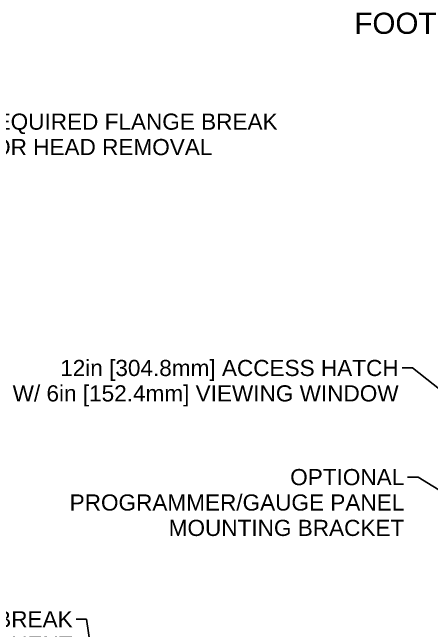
# Model space of a CAD drawing. Header units: inches. Extents: x 20 to 536, y 8 to 344.
# Drawn here: x 169.5 to 231.8, y 94.2 to 186.2 of the extents above; entities that cross this region are included whole.
import ezdxf

# ---------------------------------------------------------------- set-up
doc = ezdxf.new("R2010")
doc.units = ezdxf.units.IN
doc.header["$LTSCALE"] = 16
doc.header["$MEASUREMENT"] = 0
doc.layers.add('Symbol', color=7, linetype='Continuous', lineweight=25)
doc.layers.add('Symbol (ANSI)', color=7, linetype='Continuous', lineweight=25)
doc.styles.add('MEMCOR Medium', font='arial.ttf')
doc.styles.add('Standard Large', font='arial.ttf')
doc.dimstyles.new('Default (ANSI)$7', dxfattribs={"dimscale": 16, "dimtxt": 0.15, "dimasz": 0.098425, "dimexe": 0.125, "dimexo": 0.0625, "dimgap": 0.031496, "dimtad": 0, "dimtih": 1, "dimtoh": 1, "dimdec": 4, "dimrnd": 1e-08, "dimzin": 3, "dimdsep": 46, "dimlunit": 5, "dimtxsty": 'MEMCOR Medium', "dimcen": 0.09, "dimdle": 0.393701, "dimclrd": 256, "dimclre": 256, "dimclrt": 256, "dimadec": 0, "dimazin": 1, "dimtfac": 0.8, "dimtofl": 0, "dimtmove": 0, "dimatfit": 3, "dimfxl": 1, "dimfrac": 1, "dimtolj": 1, "dimtzin": 4, "dimlwd": -1, "dimlwe": -1, "dimarcsym": 0})

msp = doc.modelspace()

# ---------------------------------------------------------------- texts
at = {"layer": 'Symbol', "insert": (220.27857, 182.92918), "char_height": 3.149606, "attachment_point": 7, "style": 'Standard Large'}
msp.add_mtext('FOOT PRINT', dxfattribs=at)
at = {"layer": 'Symbol (ANSI)', "color": 179, "true_color": 0x262659, "char_height": 2.4000001, "line_spacing_factor": 0.944221, "style": 'MEMCOR Medium'}
for s, insert, width, attachment_point in [('\\fArial|b0|i0;REQUIRED FLANGE BREAK\\P\\fArial|b0|i0;FOR HEAD REMOVAL', (164.53869, 171.11879), 44.3524428, 1), ('\\fArial|b0|i0;OPTIONAL \\P\\fArial|b0|i0;PROGRAMMER/GAUGE PANEL \\P\\fArial|b0|i0;MOUNTING BRACKET', (227.70061, 118.26188), 50.6853719, 3), ('\\fArial|b0|i0;REQUIRED FLANGE BREAK\\P\\fArial|b0|i0;FOR INFLUENT\\P\\fArial|b0|i0;INSPECTION/CLEANING', (178.41279, 97.12446), 44.3524428, 3)]:
    msp.add_mtext(s, dxfattribs=dict(at, insert=insert, width=width, attachment_point=attachment_point))
at = {"layer": 'Symbol (ANSI)', "insert": (226.86174, 134.48949), "char_height": 2.4000001, "width": 57.373173, "attachment_point": 3, "line_spacing_factor": 0.944221, "style": 'MEMCOR Medium'}
msp.add_mtext('\\fArial|b0|i0;12in [304.8mm] ACCESS HATCH\\P\\fArial|b0|i0;W/ 6in [152.4mm] VIEWING WINDOW', dxfattribs=at)

# ---------------------------------------------------------------- leaders
at = {"layer": 'Symbol (ANSI)', "annotation_type": 0, "has_hookline": 1}
for points, hookline_direction, text_width in [([(158.59732, 160.78867), (162.45995, 169.91879), (164.03475, 169.91879)], 0, 44.07094), ([(257.90357, 110.41131), (228.94048, 133.28949), (227.36568, 133.28949)], 1, 57.29714), ([(243.09262, 108.79084), (229.77935, 117.06188), (228.20455, 117.06188)], 1, 49.36371), ([(167.52307, 80.68788), (181.89456, 85.75435), (180.49153, 95.92446), (178.91673, 95.92446)], 1, 44.07094)]:
    msp.add_leader(points, dimstyle='Default (ANSI)$7', override={"dimtad": 0}, dxfattribs=dict(at, hookline_direction=hookline_direction, text_width=text_width))

doc.saveas('drawing.dxf')
